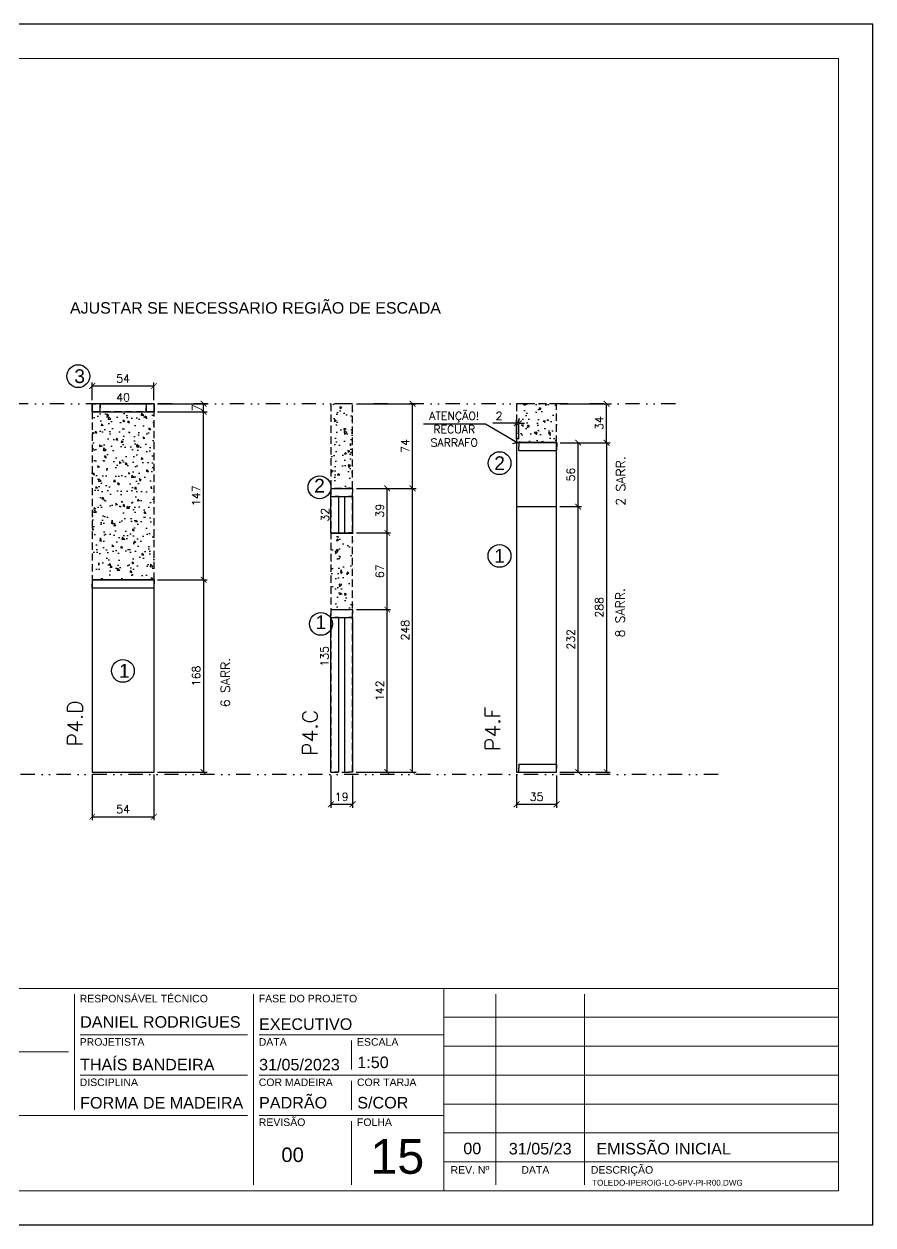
# Model space of a CAD drawing. Extents: x -23436 to 4767, y -4131 to 9755.
# Drawn here: x -15179 to -14436, y 5232 to 6282 of the extents above; entities that cross this region are included whole.
import ezdxf
from ezdxf.enums import TextEntityAlignment as Align

# ---------------------------------------------------------------- set-up
doc = ezdxf.new("R2010")
doc.units = 0
doc.header["$PDMODE"] = 2
doc.header["$PDSIZE"] = 10
doc.linetypes.add('DIVIDE2', pattern=[0.625, 0.25, -0.125, 0, -0.125, 0, -0.125])
doc.linetypes.add('HIDDEN', pattern=[9.525, 6.35, -3.175])
doc.layers.get('0').update_dxf_attribs({"lineweight": 13})
doc.layers.get('Defpoints').update_dxf_attribs({"lineweight": 13})
for name, color, linetype, lineweight in [('A-GENM', 7, 'Continuous', 18), ('FOLHA MB', 7, 'Continuous', 13), ('N° FOLHA', 5, 'Continuous', 13), ('Texto Seção', 7, 'Continuous', 15)]:
    doc.layers.add(name, color=color, linetype=linetype, lineweight=lineweight)
for name, color, linetype in [('Concreto', 250, 'HIDDEN'), ('Cota', 4, 'Continuous'), ('Cota Sarrafo', 180, 'Continuous'), ('MB Logo', 254, 'Continuous'), ('Nível', 160, 'Continuous'), ('Painéis', 30, 'Continuous'), ('Romaneio', 10, 'Continuous'), ('Sarr 7x7', 104, 'Continuous'), ('Texto Nível', 251, 'Continuous')]:
    doc.layers.add(name, color=color, linetype=linetype)
doc.layers.add('Laje_Perimetro', color=7, linetype='Continuous', plot=False)
doc.styles.add('ARIAL', font='arial.ttf', dxfattribs={"oblique": 15, "height": 25})
doc.styles.add('MB_C01', font='arial.ttf', dxfattribs={"height": 1.3})
doc.styles.add('MB_C02', font='arial.ttf', dxfattribs={"height": 2})
doc.styles.add('MB_C03', font='arial.ttf', dxfattribs={"height": 2.5})
doc.styles.add('MB_C04', font='arial.ttf', dxfattribs={"height": 6})
doc.styles.add('REGUA-120', font='ROMANS.shx', dxfattribs={"height": 15})
doc.styles.add('ROMANS', font='romans.shx')
doc.dimstyles.new('Cota Paínel', dxfattribs={"dimtxt": 7, "dimasz": 5, "dimexe": 3, "dimexo": 3, "dimgap": 3, "dimtad": 1, "dimdec": 1, "dimzin": 12, "dimdsep": 46, "dimtxsty": 'ROMANS', "dimblk": 'ARCHTICK', "dimcen": 0, "dimclrd": 4, "dimclre": 4, "dimclrt": 1, "dimadec": 1, "dimazin": 3, "dimtfac": 1, "dimtdec": 1, "dimtmove": 0, "dimatfit": 3, "dimldrblk": 'OBLIQUE', "dimfxl": 0, "dimtolj": 1, "dimtzin": 12, "dimarcsym": 0})
doc.dimstyles.new('PAINEL', dxfattribs={"dimtxt": 7, "dimasz": 5, "dimexe": 3, "dimexo": 3, "dimgap": 3, "dimtad": 1, "dimdec": 1, "dimzin": 12, "dimdsep": 46, "dimtxsty": 'ROMANS', "dimblk": 'ARCHTICK', "dimcen": 0, "dimclrd": 4, "dimclre": 4, "dimclrt": 1, "dimadec": 1, "dimazin": 3, "dimtfac": 1, "dimtdec": 1, "dimtmove": 0, "dimatfit": 3, "dimldrblk": 'OBLIQUE', "dimfxl": 0, "dimtolj": 1, "dimtzin": 12, "dimarcsym": 0})
doc.dimstyles.new('projeto2', dxfattribs={"dimtxt": 7, "dimasz": 5, "dimexe": 1.25, "dimexo": 2.5, "dimgap": 2, "dimtad": 1, "dimdec": 1, "dimdsep": 46, "dimtxsty": 'ROMANS', "dimblk": 'OBLIQUE', "dimcen": 10, "dimdle": 1, "dimse1": 1, "dimse2": 1, "dimsd1": 1, "dimsd2": 1, "dimclrd": 256, "dimclre": 256, "dimclrt": 1, "dimadec": 0, "dimazin": 0, "dimtfac": 1, "dimtdec": 1, "dimtmove": 0, "dimatfit": 3, "dimldrblk": 'OBLIQUE', "dimfxl": 0, "dimlwd": -1, "dimlwe": -1, "dimarcsym": 0})

# ---------------------------------------------------------------- blocks, each defined once
blk = doc.blocks.new('A$C169d8357')
at = {"layer": 'FOLHA MB', "color": 1}
for p, q in [((1109.8, 356.7), (70, 356.7)), ((786.6, 351.7), (786.6, 250.7)), ((943.1, 351.7), (943.1, 185)), ((1109.8, 356.7), (1109.8, 179.9)), ((1455, 356.7), (1109.8, 356.7)), ((1155.3, 185), (1155.3, 351.7)), ((1232.6, 351.7), (1232.6, 185)), ((1455, 331.5), (1109.8, 331.5)), ((938.1, 316.3), (791.6, 316.3)), ((1109.8, 316.3), (948.2, 316.3)), ((1029, 311.3), (1029, 286)), ((1455, 306.2), (1109.8, 306.2)), ((781.5, 301.2), (450.7, 301.2)), ((938.1, 281), (791.6, 281)), ((1109.8, 281), (948.2, 281)), ((1029, 275.9), (1029, 250.7)), ((1455, 281), (1109.8, 281)), ((1455, 255.7), (1109.8, 255.7)), ((938.1, 245.6), (450.7, 245.6)), ((1109.8, 245.6), (948.2, 245.6)), ((1029, 240.6), (1029, 185)), ((1455, 230.4), (1109.8, 230.4)), ((1455, 205.2), (1109.8, 205.2))]:
    blk.add_line(p, q, dxfattribs=at)
for points in [[(0, 1199.9), (0, 149.9), (1485, 149.9), (1485, 1199.9)], [(70, 1169.9), (70, 179.9), (1455, 179.9), (1455, 1169.9)]]:
    blk.add_lwpolyline(points, close=True, dxfattribs=at)
at = {"layer": 'FOLHA MB', "color": 6, "style": 'MB_C01'}
for s, height, p in [('RESPONSÁVEL TÉCNICO', 6.566, (791.2, 344.6)), ('FASE DO PROJETO', 6.566, (947.8, 344.6)), ('PROJETISTA', 6.57, (791.2, 306.7)), ('DATA', 6.57, (947.8, 306.7)), ('ESCALA', 6.57, (1033.7, 306.7)), ('DISCIPLINA', 6.57, (791.2, 271.4)), ('COR MADEIRA', 6.566, (947.8, 271.4)), ('COR TARJA', 6.57, (1033.7, 271.4)), ('REVISÃO', 6.57, (947.8, 236.5)), ('FOLHA', 6.57, (1033.7, 236.5))]:
    blk.add_text(s, height=height, dxfattribs=at).set_placement(p)
at = {"layer": 'FOLHA MB', "color": 5}
for s, height, style, p in [('DANIEL RODRIGUES', 10.102, 'MB_C02', (791.6, 322.4)), ('EXECUTIVO', 10.1, 'MB_C02', (948.1, 320.5)), ('THAÍS BANDEIRA', 10.102, 'MB_C02', (791.5, 285.1)), ('31/05/2023', 10.1, 'MB_C02', (948.1, 285.1)), ('1:50', 10.1, 'MB_C02', (1034, 287.1)), ('PADRÃO', 10.1, 'MB_C02', (948.1, 251.8)), ('FORMA DE MADEIRA', 10.102, 'MB_C02', (791.6, 251.7)), ('S/COR', 10.1, 'MB_C02', (1034, 251.8)), ('00', 10.1, 'MB_C02', (1126.7, 211.8)), ('31/05/23', 10.1, 'MB_C02', (1166.5, 211.6)), ('EMISSÃO INICIAL', 10.102, 'MB_C02', (1243.1, 211.6)), ('00', 12.63, 'MB_C03', (967.6, 205))]:
    blk.add_text(s, height=height, dxfattribs=dict(at, style=style)).set_placement(p)
at = {"layer": 'FOLHA MB', "color": 6, "style": 'MB_C01'}
for s, p in [('REV. Nº', (1132.5, 198.1)), ('DATA', (1189.7, 198.1)), ('DESCRIÇÃO', (1265.5, 198.1))]:
    blk.add_text(s, height=6.57, dxfattribs=at).set_placement(p, align=Align.MIDDLE_CENTER)
at = {"layer": 'FOLHA MB', "insert": (1239.4, 189.4), "char_height": 5.051, "width": 210.818, "attachment_point": 1, "style": 'MB_C04'}
blk.add_mtext('TOLEDO-IPEROIG-LO-6PV-PI-R00.DWG', dxfattribs=at)
blk = doc.blocks.new('_ArchTick')
at = {"color": 0, "linetype": 'ByBlock', "const_width": 0.15}
blk.add_lwpolyline([(-0.5, -0.5), (0.5, 0.5)], dxfattribs=at)
blk = doc.blocks.new('*D1657')
at = {"layer": 'Cota', "color": 4, "lineweight": -2, "transparency": 16777216}
for p, q in [((-14710.1, 5860.3), (-14691.2, 5860.3)), ((-14694.2, 5628.3), (-14694.2, 5860.3)), ((-14710.1, 5628.3), (-14691.2, 5628.3))]:
    blk.add_line(p, q, dxfattribs=at)
at = {"layer": 'Defpoints', "color": 0, "transparency": 16777216}
for p in [(-14713.1, 5860.3), (-14694.2, 5860.3), (-14713.1, 5628.3)]:
    blk.add_point(p, dxfattribs=at)
at = {"layer": 'Cota', "color": 4, "lineweight": -2, "transparency": 16777216, "xscale": 5, "yscale": 5, "zscale": 5}
for p, rotation in [((-14694.2, 5860.3), 90), ((-14694.2, 5628.3), 270)]:
    blk.add_blockref('_ArchTick', p, dxfattribs=dict(at, rotation=rotation))
at = {"layer": 'Cota', "color": 1, "transparency": 16777216, "insert": (-14700.7, 5744.3), "char_height": 7, "attachment_point": 5, "rotation": 90, "style": 'ROMANS'}
blk.add_mtext('\\A1;232', dxfattribs=at)
blk = doc.blocks.new('_OBLIQUE')
at = {"color": 0, "linetype": 'ByBlock', "lineweight": -2}
for p, q in [((0, 0), (-1, 0)), ((-0.5, -0.5), (0.5, 0.5))]:
    blk.add_line(p, q, dxfattribs=at)
blk = doc.blocks.new('*D1658')
at = {"layer": 'Cota', "color": 4, "lineweight": -2, "transparency": 16777216}
for p, q in [((-14709.9, 5916.2), (-14666.3, 5916.2)), ((-14669.3, 5916.2), (-14669.3, 5628.3)), ((-14710.1, 5628.3), (-14666.3, 5628.3))]:
    blk.add_line(p, q, dxfattribs=at)
at = {"layer": 'Defpoints', "color": 0, "transparency": 16777216}
for p in [(-14712.9, 5916.2), (-14713.1, 5628.3), (-14669.3, 5628.3)]:
    blk.add_point(p, dxfattribs=at)
at = {"layer": 'Cota', "color": 4, "lineweight": -2, "transparency": 16777216, "xscale": 5, "yscale": 5, "zscale": 5}
for p, rotation in [((-14669.3, 5916.2), 90), ((-14669.3, 5628.3), 270)]:
    blk.add_blockref('_ArchTick', p, dxfattribs=dict(at, rotation=rotation))
at = {"layer": 'Cota', "color": 1, "transparency": 16777216, "insert": (-14675.8, 5772.3), "char_height": 7, "attachment_point": 5, "rotation": 90, "style": 'ROMANS'}
blk.add_mtext('\\A1;288', dxfattribs=at)
blk = doc.blocks.new('*D1659')
at = {"layer": 'Cota', "color": 4, "lineweight": -2, "transparency": 16777216}
for p, q in [((-14710, 5950.3), (-14666.3, 5950.3)), ((-14669.3, 5916.2), (-14669.3, 5950.3)), ((-14710, 5916.2), (-14666.3, 5916.2))]:
    blk.add_line(p, q, dxfattribs=at)
at = {"layer": 'Defpoints', "color": 0, "transparency": 16777216}
for p in [(-14713, 5950.3), (-14669.3, 5950.3), (-14713, 5916.2)]:
    blk.add_point(p, dxfattribs=at)
at = {"layer": 'Cota', "color": 4, "lineweight": -2, "transparency": 16777216, "xscale": 5, "yscale": 5, "zscale": 5}
for p, rotation in [((-14669.3, 5950.3), 90), ((-14669.3, 5916.2), 270)]:
    blk.add_blockref('_ArchTick', p, dxfattribs=dict(at, rotation=rotation))
at = {"layer": 'Cota', "color": 1, "transparency": 16777216, "insert": (-14675.8, 5933.3), "char_height": 7, "attachment_point": 5, "rotation": 90, "style": 'ROMANS'}
blk.add_mtext('\\A1;34', dxfattribs=at)
blk = doc.blocks.new('*D1660')
at = {"layer": 'Cota', "color": 4, "lineweight": -2, "transparency": 16777216}
for p, q in [((-14748.1, 5625.3), (-14748.1, 5597.1)), ((-14713.1, 5625.3), (-14713.1, 5597.1)), ((-14748.1, 5600.1), (-14713.1, 5600.1))]:
    blk.add_line(p, q, dxfattribs=at)
at = {"layer": 'Defpoints', "color": 0, "transparency": 16777216}
for p in [(-14748.1, 5628.3), (-14713.1, 5628.3), (-14713.1, 5600.1)]:
    blk.add_point(p, dxfattribs=at)
at = {"layer": 'Cota', "color": 4, "lineweight": -2, "transparency": 16777216, "xscale": 5, "yscale": 5, "zscale": 5, "rotation": 180}
blk.add_blockref('_ArchTick', (-14748.1, 5600.1), dxfattribs=at)
at = {"layer": 'Cota', "color": 4, "lineweight": -2, "transparency": 16777216, "xscale": 5, "yscale": 5, "zscale": 5}
blk.add_blockref('_ArchTick', (-14713.1, 5600.1), dxfattribs=at)
at = {"layer": 'Cota', "color": 1, "transparency": 16777216, "insert": (-14730.6, 5606.6), "char_height": 7, "attachment_point": 5, "style": 'ROMANS'}
blk.add_mtext('\\A1;35', dxfattribs=at)
blk = doc.blocks.new('*D1661')
at = {"layer": 'Cota', "color": 4, "lineweight": -2, "transparency": 16777216}
for p, q in [((-14748, 5933.2), (-14768.7, 5933.2)), ((-14748, 5919.3), (-14748, 5936.2)), ((-14746, 5933.2), (-14748, 5933.2)), ((-14746, 5919.3), (-14746, 5936.2)), ((-14746, 5933.2), (-14741, 5933.2))]:
    blk.add_line(p, q, dxfattribs=at)
at = {"layer": 'Defpoints', "color": 0, "transparency": 16777216}
for p in [(-14748, 5933.2), (-14748, 5916.3), (-14746, 5916.3)]:
    blk.add_point(p, dxfattribs=at)
at = {"layer": 'Cota', "color": 4, "lineweight": -2, "transparency": 16777216, "xscale": 5, "yscale": 5, "zscale": 5}
blk.add_blockref('_ArchTick', (-14748, 5933.2), dxfattribs=at)
at = {"layer": 'Cota', "color": 4, "lineweight": -2, "transparency": 16777216, "xscale": 5, "yscale": 5, "zscale": 5, "rotation": 180}
blk.add_blockref('_ArchTick', (-14746, 5933.2), dxfattribs=at)
at = {"layer": 'Cota', "color": 1, "transparency": 16777216, "insert": (-14763.4, 5939.7), "char_height": 7, "attachment_point": 5, "style": 'ROMANS'}
blk.add_mtext('\\A1;2', dxfattribs=at)
blk = doc.blocks.new('*D1565')
at = {"layer": 'Cota', "color": 4, "lineweight": -2, "transparency": 16777216}
for p, q in [((-14709.9, 5916.2), (-14691.2, 5916.2)), ((-14694.2, 5860.3), (-14694.2, 5916.2)), ((-14710.1, 5860.3), (-14691.2, 5860.3))]:
    blk.add_line(p, q, dxfattribs=at)
at = {"layer": 'Defpoints', "color": 0, "transparency": 16777216}
for p in [(-14712.9, 5916.2), (-14694.2, 5916.2), (-14713.1, 5860.3)]:
    blk.add_point(p, dxfattribs=at)
at = {"layer": 'Cota', "color": 4, "lineweight": -2, "transparency": 16777216, "xscale": 5, "yscale": 5, "zscale": 5}
for p, rotation in [((-14694.2, 5916.2), 90), ((-14694.2, 5860.3), 270)]:
    blk.add_blockref('_ArchTick', p, dxfattribs=dict(at, rotation=rotation))
at = {"layer": 'Cota', "color": 1, "transparency": 16777216, "insert": (-14700.7, 5888.3), "char_height": 7, "attachment_point": 5, "rotation": 90, "style": 'ROMANS'}
blk.add_mtext('\\A1;56', dxfattribs=at)
blk = doc.blocks.new('*D1570')
at = {"layer": 'Cota', "color": 4, "lineweight": -2, "transparency": 16777216}
for p, q in [((-15119.2, 5626.2), (-15119.2, 5586.2)), ((-15065.2, 5626.2), (-15065.2, 5586.2)), ((-15119.2, 5589.2), (-15065.2, 5589.2))]:
    blk.add_line(p, q, dxfattribs=at)
at = {"layer": 'Defpoints', "color": 0, "transparency": 16777216}
for p in [(-15119.2, 5629.2), (-15065.2, 5629.2), (-15065.2, 5589.2)]:
    blk.add_point(p, dxfattribs=at)
at = {"layer": 'Cota', "color": 4, "lineweight": -2, "transparency": 16777216, "xscale": 5, "yscale": 5, "zscale": 5, "rotation": 180}
blk.add_blockref('_ArchTick', (-15119.2, 5589.2), dxfattribs=at)
at = {"layer": 'Cota', "color": 4, "lineweight": -2, "transparency": 16777216, "xscale": 5, "yscale": 5, "zscale": 5}
blk.add_blockref('_ArchTick', (-15065.2, 5589.2), dxfattribs=at)
at = {"layer": 'Cota', "color": 1, "transparency": 16777216, "insert": (-15092.2, 5595.7), "char_height": 7, "attachment_point": 5, "style": 'ROMANS'}
blk.add_mtext('\\A1;54', dxfattribs=at)
blk = doc.blocks.new('*D1571')
at = {"layer": 'Cota', "color": 4, "lineweight": -2, "transparency": 16777216}
for p, q in [((-15062.2, 5796.3), (-15018.8, 5796.3)), ((-15021.8, 5796.3), (-15021.8, 5628.3)), ((-15062.2, 5628.3), (-15018.8, 5628.3))]:
    blk.add_line(p, q, dxfattribs=at)
at = {"layer": 'Defpoints', "color": 0, "transparency": 16777216}
for p in [(-15065.2, 5796.3), (-15065.2, 5628.3), (-15021.8, 5628.3)]:
    blk.add_point(p, dxfattribs=at)
at = {"layer": 'Cota', "color": 4, "lineweight": -2, "transparency": 16777216, "xscale": 5, "yscale": 5, "zscale": 5}
for p, rotation in [((-15021.8, 5796.3), 90), ((-15021.8, 5628.3), 270)]:
    blk.add_blockref('_ArchTick', p, dxfattribs=dict(at, rotation=rotation))
at = {"layer": 'Cota', "color": 1, "transparency": 16777216, "insert": (-15028.3, 5712.3), "char_height": 7, "attachment_point": 5, "rotation": 90, "style": 'ROMANS'}
blk.add_mtext('\\A1;168', dxfattribs=at)
blk = doc.blocks.new('*D1572')
at = {"layer": 'Cota', "color": 4, "lineweight": -2, "transparency": 16777216}
for p, q in [((-14910.5, 5625.3), (-14910.5, 5597.1)), ((-14891.5, 5625.3), (-14891.5, 5597.1)), ((-14910.5, 5600.1), (-14891.5, 5600.1))]:
    blk.add_line(p, q, dxfattribs=at)
at = {"layer": 'Defpoints', "color": 0, "transparency": 16777216}
for p in [(-14910.5, 5628.3), (-14891.5, 5628.3), (-14891.5, 5600.1)]:
    blk.add_point(p, dxfattribs=at)
at = {"layer": 'Cota', "color": 4, "lineweight": -2, "transparency": 16777216, "xscale": 5, "yscale": 5, "zscale": 5, "rotation": 180}
blk.add_blockref('_ArchTick', (-14910.5, 5600.1), dxfattribs=at)
at = {"layer": 'Cota', "color": 4, "lineweight": -2, "transparency": 16777216, "xscale": 5, "yscale": 5, "zscale": 5}
blk.add_blockref('_ArchTick', (-14891.5, 5600.1), dxfattribs=at)
at = {"layer": 'Cota', "color": 1, "transparency": 16777216, "insert": (-14901, 5606.6), "char_height": 7, "attachment_point": 5, "style": 'ROMANS'}
blk.add_mtext('\\A1;19', dxfattribs=at)
blk = doc.blocks.new('*D1573')
at = {"layer": 'Defpoints', "color": 0, "transparency": 16777216}
for p in [(-14910, 5763.3), (-14910.5, 5628.3), (-14910.5, 5628.3)]:
    blk.add_point(p, dxfattribs=at)
at = {"layer": 'Cota Sarrafo', "color": 1, "transparency": 16777216, "insert": (-14916, 5729.4), "char_height": 7, "attachment_point": 5, "rotation": 90, "style": 'ROMANS'}
blk.add_mtext('135', dxfattribs=at)
blk = doc.blocks.new('*D1574')
at = {"layer": 'Cota', "color": 4, "lineweight": -2, "transparency": 16777216}
for p, q in [((-14888, 5950.3), (-14836, 5950.3)), ((-14839, 5876.3), (-14839, 5950.3)), ((-14888, 5876.3), (-14836, 5876.3))]:
    blk.add_line(p, q, dxfattribs=at)
at = {"layer": 'Defpoints', "color": 0, "transparency": 16777216}
for p in [(-14891, 5950.3), (-14839, 5950.3), (-14891, 5876.3)]:
    blk.add_point(p, dxfattribs=at)
at = {"layer": 'Cota', "color": 4, "lineweight": -2, "transparency": 16777216, "xscale": 5, "yscale": 5, "zscale": 5}
for p, rotation in [((-14839, 5950.3), 90), ((-14839, 5876.3), 270)]:
    blk.add_blockref('_ArchTick', p, dxfattribs=dict(at, rotation=rotation))
at = {"layer": 'Cota', "color": 1, "transparency": 16777216, "insert": (-14845.5, 5913.3), "char_height": 7, "attachment_point": 5, "rotation": 90, "style": 'ROMANS'}
blk.add_mtext('\\A1;74', dxfattribs=at)
blk = doc.blocks.new('*D1579')
at = {"layer": 'Cota', "color": 4, "lineweight": -2, "transparency": 16777216}
for p, q in [((-15062.2, 5950.3), (-15018.8, 5950.3)), ((-15062.2, 5943.3), (-15018.8, 5943.3)), ((-15021.8, 5943.3), (-15021.8, 5950.3))]:
    blk.add_line(p, q, dxfattribs=at)
at = {"layer": 'Defpoints', "color": 0, "transparency": 16777216}
for p in [(-15065.2, 5950.3), (-15065.2, 5943.3), (-15021.8, 5950.3)]:
    blk.add_point(p, dxfattribs=at)
at = {"layer": 'Cota', "color": 4, "lineweight": -2, "transparency": 16777216, "xscale": 5, "yscale": 5, "zscale": 5}
for p, rotation in [((-15021.8, 5950.3), 90), ((-15021.8, 5943.3), 270)]:
    blk.add_blockref('_ArchTick', p, dxfattribs=dict(at, rotation=rotation))
at = {"layer": 'Cota', "color": 1, "transparency": 16777216, "insert": (-15028.3, 5946.8), "char_height": 7, "attachment_point": 5, "rotation": 90, "style": 'ROMANS'}
blk.add_mtext('\\A1;7', dxfattribs=at)
blk = doc.blocks.new('*D1580')
at = {"layer": 'Defpoints', "color": 0, "transparency": 16777216}
for p in [(-15112.2, 5950.3), (-15072.2, 5950.3), (-15072.2, 5950.3)]:
    blk.add_point(p, dxfattribs=at)
at = {"layer": 'Cota Sarrafo', "color": 1, "transparency": 16777216, "insert": (-15092.2, 5955.8), "char_height": 7, "attachment_point": 5, "style": 'ROMANS'}
blk.add_mtext('40', dxfattribs=at)
blk = doc.blocks.new('*D1581')
at = {"layer": 'Cota', "color": 4, "lineweight": -2, "transparency": 16777216}
for p, q in [((-15119.2, 5953.3), (-15119.2, 5968.8)), ((-15119.2, 5965.8), (-15065.2, 5965.8)), ((-15065.2, 5953.3), (-15065.2, 5968.8))]:
    blk.add_line(p, q, dxfattribs=at)
at = {"layer": 'Defpoints', "color": 0, "transparency": 16777216}
for p in [(-15065.2, 5965.8), (-15119.2, 5950.3), (-15065.2, 5950.3)]:
    blk.add_point(p, dxfattribs=at)
at = {"layer": 'Cota', "color": 4, "lineweight": -2, "transparency": 16777216, "xscale": 5, "yscale": 5, "zscale": 5, "rotation": 180}
blk.add_blockref('_ArchTick', (-15119.2, 5965.8), dxfattribs=at)
at = {"layer": 'Cota', "color": 4, "lineweight": -2, "transparency": 16777216, "xscale": 5, "yscale": 5, "zscale": 5}
blk.add_blockref('_ArchTick', (-15065.2, 5965.8), dxfattribs=at)
at = {"layer": 'Cota', "color": 1, "transparency": 16777216, "insert": (-15092.2, 5972.3), "char_height": 7, "attachment_point": 5, "style": 'ROMANS'}
blk.add_mtext('\\A1;54', dxfattribs=at)
blk = doc.blocks.new('*D1582')
at = {"layer": 'Cota', "color": 4, "lineweight": -2, "transparency": 16777216}
for p, q in [((-15062.2, 5943.3), (-15018.8, 5943.3)), ((-15021.8, 5796.3), (-15021.8, 5943.3)), ((-15062.2, 5796.3), (-15018.8, 5796.3))]:
    blk.add_line(p, q, dxfattribs=at)
at = {"layer": 'Defpoints', "color": 0, "transparency": 16777216}
for p in [(-15065.2, 5943.3), (-15021.8, 5943.3), (-15065.2, 5796.3)]:
    blk.add_point(p, dxfattribs=at)
at = {"layer": 'Cota', "color": 4, "lineweight": -2, "transparency": 16777216, "xscale": 5, "yscale": 5, "zscale": 5}
for p, rotation in [((-15021.8, 5943.3), 90), ((-15021.8, 5796.3), 270)]:
    blk.add_blockref('_ArchTick', p, dxfattribs=dict(at, rotation=rotation))
at = {"layer": 'Cota', "color": 1, "transparency": 16777216, "insert": (-15028.3, 5869.8), "char_height": 7, "attachment_point": 5, "rotation": 90, "style": 'ROMANS'}
blk.add_mtext('\\A1;147', dxfattribs=at)
blk = doc.blocks.new('*D1583')
at = {"layer": 'Cota', "color": 4, "lineweight": -2, "transparency": 16777216}
for p, q in [((-14888.1, 5770.3), (-14858.2, 5770.3)), ((-14861.2, 5628.3), (-14861.2, 5770.3)), ((-14888.5, 5628.3), (-14858.2, 5628.3))]:
    blk.add_line(p, q, dxfattribs=at)
at = {"layer": 'Defpoints', "color": 0, "transparency": 16777216}
for p in [(-14891.1, 5770.3), (-14861.2, 5770.3), (-14891.5, 5628.3)]:
    blk.add_point(p, dxfattribs=at)
at = {"layer": 'Cota', "color": 4, "lineweight": -2, "transparency": 16777216, "xscale": 5, "yscale": 5, "zscale": 5}
for p, rotation in [((-14861.2, 5770.3), 90), ((-14861.2, 5628.3), 270)]:
    blk.add_blockref('_ArchTick', p, dxfattribs=dict(at, rotation=rotation))
at = {"layer": 'Cota', "color": 1, "transparency": 16777216, "insert": (-14867.7, 5699.3), "char_height": 7, "attachment_point": 5, "rotation": 90, "style": 'ROMANS'}
blk.add_mtext('\\A1;142', dxfattribs=at)
blk = doc.blocks.new('*D1584')
at = {"layer": 'A-GENM', "color": 4, "lineweight": -2, "transparency": 16777216}
for p, q in [((-14888, 5876.3), (-14858.2, 5876.3)), ((-14861.2, 5837.3), (-14861.2, 5876.3)), ((-14888.1, 5837.3), (-14858.2, 5837.3))]:
    blk.add_line(p, q, dxfattribs=at)
at = {"layer": 'Defpoints', "color": 0, "transparency": 16777216}
for p in [(-14891, 5876.3), (-14861.2, 5876.3), (-14891.1, 5837.3)]:
    blk.add_point(p, dxfattribs=at)
at = {"layer": 'A-GENM', "color": 4, "lineweight": -2, "transparency": 16777216, "xscale": 5, "yscale": 5, "zscale": 5}
for p, rotation in [((-14861.2, 5876.3), 90), ((-14861.2, 5837.3), 270)]:
    blk.add_blockref('_ArchTick', p, dxfattribs=dict(at, rotation=rotation))
at = {"layer": 'A-GENM', "color": 1, "transparency": 16777216, "insert": (-14867.7, 5856.8), "char_height": 7, "attachment_point": 5, "rotation": 90, "style": 'ROMANS'}
blk.add_mtext('\\A1;39', dxfattribs=at)
blk = doc.blocks.new('*D1585')
at = {"layer": 'A-GENM', "color": 4, "lineweight": -2, "transparency": 16777216}
for p, q in [((-14888, 5876.3), (-14836, 5876.3)), ((-14839, 5628.3), (-14839, 5876.3)), ((-14888.5, 5628.3), (-14836, 5628.3))]:
    blk.add_line(p, q, dxfattribs=at)
at = {"layer": 'Defpoints', "color": 0, "transparency": 16777216}
for p in [(-14891, 5876.3), (-14839, 5876.3), (-14891.5, 5628.3)]:
    blk.add_point(p, dxfattribs=at)
at = {"layer": 'A-GENM', "color": 4, "lineweight": -2, "transparency": 16777216, "xscale": 5, "yscale": 5, "zscale": 5}
for p, rotation in [((-14839, 5876.3), 90), ((-14839, 5628.3), 270)]:
    blk.add_blockref('_ArchTick', p, dxfattribs=dict(at, rotation=rotation))
at = {"layer": 'A-GENM', "color": 1, "transparency": 16777216, "insert": (-14845.5, 5752.3), "char_height": 7, "attachment_point": 5, "rotation": 90, "style": 'ROMANS'}
blk.add_mtext('\\A1;248', dxfattribs=at)
blk = doc.blocks.new('*D1586')
at = {"layer": 'Defpoints', "color": 0, "transparency": 16777216}
for p in [(-14904.4, 5869.2), (-14910.1, 5837.2), (-14906, 5837.2)]:
    blk.add_point(p, dxfattribs=at)
at = {"layer": 'Cota Sarrafo', "color": 1, "transparency": 16777216, "insert": (-14915.6, 5853.2), "char_height": 7, "attachment_point": 5, "rotation": 90, "style": 'ROMANS'}
blk.add_mtext('32', dxfattribs=at)
blk = doc.blocks.new('*D1751')
at = {"layer": 'Cota', "color": 4, "lineweight": -2, "transparency": 16777216}
for p, q in [((-14888.1, 5837.3), (-14858.2, 5837.3)), ((-14861.2, 5770.3), (-14861.2, 5837.3)), ((-14888.1, 5770.3), (-14858.2, 5770.3))]:
    blk.add_line(p, q, dxfattribs=at)
at = {"layer": 'Defpoints', "color": 0, "transparency": 16777216}
for p in [(-14891.1, 5837.3), (-14861.2, 5837.3), (-14891.1, 5770.3)]:
    blk.add_point(p, dxfattribs=at)
at = {"layer": 'Cota', "color": 4, "lineweight": -2, "transparency": 16777216, "xscale": 5, "yscale": 5, "zscale": 5}
for p, rotation in [((-14861.2, 5837.3), 90), ((-14861.2, 5770.3), 270)]:
    blk.add_blockref('_ArchTick', p, dxfattribs=dict(at, rotation=rotation))
at = {"layer": 'Cota', "color": 1, "transparency": 16777216, "insert": (-14867.7, 5803.8), "char_height": 7, "attachment_point": 5, "rotation": 90, "style": 'ROMANS'}
blk.add_mtext('\\A1;67', dxfattribs=at)

msp = doc.modelspace()

# ---------------------------------------------------------------- hatches: boundary and pattern name
at = {"layer": 'Concreto'}
h = msp.add_hatch(dxfattribs=at)
h.set_pattern_fill('AR-CONC', color=256, scale=0.1, angle=-90)
h.set_pattern_definition([(320, (4867.929, 19655.71), (-1.593909, -18.218467), [1.905, -20.955]), (265, (4867.929, 19655.71), (19.105685, 3.524342), [1.524, -16.764058]), (10.451445, (4867.796, 19654.192), (17.511775, -14.694125), [1.619001, -17.809024]), (316.1842, (4873.009, 19655.71), (-4.204233, -27.107904), [2.8575, -31.4325]), (6.63556, (4872.658, 19653.45), (24.742612, -23.740413), [2.428502, -26.71356]), (261.18415, (4873.01, 19655.71), (24.742612, -23.740413), [2.285997, -25.145973]), (291, (4871.739, 19653.17), (-10.22652, -15.161439), [1.905, -20.955]), (236, (4871.739, 19653.17), (18.418797, -6.180203), [1.524, -16.764]), (341.451445, (4870.887, 19651.907), (8.192277, -21.341642), [1.619001, -17.808994]), (307.5, (4867.929, 19655.71), (8.4555039, -0.3088603), [0, -16.5608, 0, -17.018, 0, -16.8275]), (277.5, (4867.929, 19655.71), (10.0180575, -6.6819663), [0, -9.7028, 0, -16.1798, 0, -6.4135]), (237.5, (4867.929, 19661.3744), (-0.5728744, -13.5590595), [0, -6.35, 0, -19.812, 0, -26.289]), (227.5, (4867.929, 19663.914), (2.542649, -14.812918), [0, -8.255, 0, -13.1572, 0, -18.669])])
h.paths.add_polyline_path([(-15119.164, 5796.259), (-15065.164, 5796.259), (-15065.164, 5943.259), (-15119.164, 5943.259)])
h = msp.add_hatch(dxfattribs=at)
h.set_pattern_fill('AR-CONC', color=256, scale=0.1, angle=-180)
h.set_pattern_definition([(230, (3235.563, 17330.71), (-18.218467, 1.593909), [1.905, -20.955]), (175, (3235.563, 17330.71), (3.524342, -19.105685), [1.524, -16.764058]), (280.45144, (3234.045, 17330.843), (-14.694125, -17.511775), [1.619001, -17.809024]), (226.1842, (3235.563, 17325.63), (-27.107904, 4.204233), [2.8575, -31.4325]), (276.63556, (3233.304, 17325.98), (-23.740413, -24.742612), [2.428502, -26.71356]), (171.18415, (3235.563, 17325.63), (-23.740413, -24.742612), [2.285997, -25.145973]), (201, (3233.023, 17326.9), (-15.161439, 10.22652), [1.905, -20.955]), (146, (3233.023, 17326.9), (-6.180203, -18.418797), [1.524, -16.764]), (251.451445, (3231.76, 17327.752), (-21.341642, -8.192277), [1.619001, -17.808994]), (217.5, (3235.563, 17330.71), (-0.3088603, -8.4555039), [0, -16.5608, 0, -17.018, 0, -16.8275]), (187.5, (3235.563, 17330.71), (-6.6819663, -10.0180575), [0, -9.7028, 0, -16.1798, 0, -6.4135]), (147.5, (3241.2275, 17330.71), (-13.5590595, 0.5728744), [0, -6.35, 0, -19.812, 0, -26.289]), (137.5, (3243.767, 17330.71), (-14.812918, -2.542649), [0, -8.255, 0, -13.1572, 0, -18.669])])
h.paths.add_polyline_path([(-14910.431, 5876.249), (-14891.431, 5876.249), (-14891.446, 5950.259), (-14910.446, 5950.259)])
h = msp.add_hatch(dxfattribs=at)
h.set_pattern_fill('AR-CONC', color=256, scale=0.1, angle=-270)
h.set_pattern_definition([(140, (4742.892, 42.71), (1.593909, 18.218467), [1.905, -20.955]), (85, (4742.892, 42.71), (-19.105685, -3.524342), [1.524, -16.764058]), (190.45144, (4743.025, 44.228), (-17.511775, 14.694125), [1.619001, -17.809024]), (136.1842, (4737.812, 42.71), (4.204233, 27.107904), [2.8575, -31.4325]), (186.63556, (4738.163, 44.97), (-24.742612, 23.740413), [2.428502, -26.71356]), (81.18415, (4737.812, 42.71), (-24.742612, 23.740413), [2.285997, -25.145973]), (111, (4739.082, 45.25), (10.22652, 15.161439), [1.905, -20.955]), (56, (4739.082, 45.25), (-18.418797, 6.180203), [1.524, -16.764]), (161.451445, (4739.934, 46.514), (-8.192277, 21.341642), [1.619001, -17.808994]), (127.5, (4742.892, 42.71), (-8.4555039, 0.3088603), [0, -16.5608, 0, -17.018, 0, -16.8275]), (97.5, (4742.892, 42.71), (-10.0180575, 6.6819663), [0, -9.7028, 0, -16.1798, 0, -6.4135]), (57.5, (4742.892, 37.046), (0.5728744, 13.5590595), [0, -6.35, 0, -19.812, 0, -26.289]), (47.5, (4742.892, 34.506), (-2.542649, 14.812918), [0, -8.255, 0, -13.1572, 0, -18.669])])
h.paths.add_polyline_path([(-14713.031, 5916.243), (-14713.031, 5950.259), (-14748.031, 5950.259), (-14748.031, 5916.272)])
h = msp.add_hatch(dxfattribs=at)
h.set_pattern_fill('AR-CONC', color=256, scale=0.1, angle=-180)
h.set_pattern_definition([(230, (1585, -5e-13), (-18.218467, 1.593909), [1.905, -20.955]), (175, (1585, -5e-13), (3.524342, -19.105685), [1.524, -16.764058]), (280.45144, (1583.482, 0.133), (-14.694125, -17.511775), [1.619, -17.809024]), (226.1842, (1585, -5.08), (-27.107904, 4.204233), [2.8575, -31.4325]), (276.63556, (1582.74, -4.73), (-23.740413, -24.742612), [2.428502, -26.71356]), (171.18415, (1585, -5.08), (-23.740413, -24.742612), [2.285997, -25.145973]), (201, (1582.46, -3.81), (-15.161439, 10.22652), [1.905, -20.955]), (146, (1582.46, -3.81), (-6.180203, -18.418797), [1.524, -16.764]), (251.45145, (1581.197, -2.958), (-21.341642, -8.192277), [1.619, -17.808994]), (217.5, (1585, -5e-13), (-0.3088603, -8.455504), [0, -16.5608, 0, -17.018, 0, -16.8275]), (187.5, (1585, -5e-13), (-6.6819663, -10.0180575), [0, -9.7028, 0, -16.1798, 0, -6.4135]), (147.5, (1590.664, -5e-13), (-13.5590595, 0.5728744), [0, -6.35, 0, -19.812, 0, -26.289]), (137.5, (1593.204, -5e-13), (-14.812918, -2.542649), [0, -8.255, 0, -13.1572, 0, -18.669])])
h.paths.add_polyline_path([(-14910.467, 5770.259), (-14891.467, 5770.259), (-14891.472, 5837.243), (-14910.472, 5837.243)])

# ---------------------------------------------------------------- linework, layer by layer
for points in [[(-15119.164, 5796.259), (-15065.164, 5796.259), (-15065.164, 5943.259), (-15119.164, 5943.259)], [(-14910.472, 5876.259), (-14891.472, 5876.259), (-14891.446, 5950.259), (-14910.446, 5950.259)], [(-14748.031, 5916.272), (-14713.031, 5916.243), (-14713.031, 5950.259), (-14748.031, 5950.259)], [(-14910.472, 5628.259), (-14891.472, 5628.259), (-14891.472, 5876.259), (-14910.472, 5876.259)]]:
    msp.add_lwpolyline(points, close=True, dxfattribs=at)
at = {"layer": 'Laje_Perimetro'}
msp.add_lwpolyline([(-14436.356, 6282.259), (-15921.377, 6282.259), (-15921.377, 5232.259), (-14436.356, 5232.259)], close=True, dxfattribs=at)
at = {"layer": 'Nível', "linetype": 'DIVIDE2', "ltscale": 50}
for p, q in [((-14608.999, 5950.259), (-15611.008, 5950.259)), ((-14571.869, 5626.259), (-15573.879, 5626.259))]:
    msp.add_line(p, q, dxfattribs=at)
at = {"layer": 'Painéis', "color": 32, "true_color": 0xcd6928}
for points in [[(-15119.164, 5943.259), (-15065.164, 5943.259), (-15065.164, 5950.259), (-15119.164, 5950.259)], [(-14748.09, 5628.259), (-14713.09, 5628.259), (-14713.09, 5916.259), (-14748.09, 5916.259)], [(-14748.09, 5628.259), (-14713.09, 5628.259), (-14713.09, 5860.259), (-14748.09, 5860.259)], [(-14910.095, 5837.243), (-14891.095, 5837.243), (-14891.095, 5837.243), (-14910.095, 5837.243)], [(-15119.164, 5628.259), (-15065.164, 5628.259), (-15065.164, 5796.259), (-15119.164, 5796.259)]]:
    msp.add_lwpolyline(points, close=True, dxfattribs=at)
at = {"layer": 'Romaneio'}
for centre in [(-15131.437, 5974.368), (-14762.95, 5898.281), (-14920.418, 5877.201), (-14763.009, 5817.253), (-14919.181, 5757.792), (-15092.388, 5716.71)]:
    msp.add_circle(centre, 10, dxfattribs=at)
at = {"layer": 'Sarr 7x7', "color": 50}
for p, q in [((-15119.164, 5943.259), (-15119.164, 5950.259)), ((-15119.164, 5950.259), (-15115.664, 5950.259)), ((-15119.164, 5943.259), (-15115.664, 5943.259)), ((-15112.164, 5950.259), (-15115.664, 5950.259)), ((-15112.164, 5943.259), (-15115.664, 5943.259)), ((-15112.164, 5943.259), (-15112.164, 5950.259)), ((-15112.164, 5950.259), (-15112.164, 5946.759)), ((-15112.164, 5950.259), (-15072.164, 5950.259)), ((-15112.164, 5943.259), (-15112.164, 5946.759)), ((-15112.164, 5943.259), (-15072.164, 5943.259)), ((-15072.164, 5950.259), (-15068.664, 5950.259)), ((-15072.164, 5950.259), (-15072.164, 5943.259)), ((-15072.164, 5950.259), (-15072.164, 5946.759)), ((-15072.164, 5943.259), (-15072.164, 5946.759)), ((-15072.164, 5943.259), (-15068.664, 5943.259)), ((-15065.164, 5950.259), (-15068.664, 5950.259)), ((-15065.164, 5943.259), (-15068.664, 5943.259)), ((-15065.164, 5950.259), (-15065.164, 5943.259)), ((-14745.973, 5916.254), (-14745.973, 5912.754)), ((-14745.973, 5916.254), (-14712.973, 5916.254)), ((-14745.973, 5909.254), (-14745.973, 5912.754)), ((-14712.973, 5916.254), (-14712.973, 5912.754)), ((-14712.973, 5909.254), (-14712.973, 5912.754)), ((-14745.973, 5909.254), (-14712.973, 5909.254)), ((-14910.462, 5876.259), (-14910.462, 5872.759)), ((-14910.462, 5876.259), (-14891.472, 5876.259)), ((-14910.462, 5869.259), (-14910.462, 5872.759)), ((-14891.472, 5876.259), (-14891.472, 5872.759)), ((-14891.472, 5869.259), (-14891.472, 5872.759)), ((-14910.472, 5837.259), (-14910.462, 5869.259)), ((-14910.462, 5869.259), (-14891.472, 5869.259)), ((-14910.462, 5869.259), (-14906.962, 5869.258)), ((-14903.462, 5869.257), (-14906.962, 5869.258)), ((-14903.472, 5837.257), (-14903.462, 5869.257)), ((-14898.472, 5869.274), (-14898.54, 5837.274)), ((-14898.472, 5869.274), (-14894.972, 5869.267)), ((-14891.472, 5869.259), (-14894.972, 5869.267)), ((-14891.472, 5869.259), (-14891.54, 5837.259)), ((-14910.472, 5837.259), (-14906.972, 5837.258)), ((-14903.472, 5837.257), (-14906.972, 5837.258)), ((-14898.54, 5837.274), (-14895.04, 5837.267)), ((-14891.54, 5837.259), (-14895.04, 5837.267)), ((-15119.164, 5796.259), (-15119.164, 5792.759)), ((-15119.164, 5796.259), (-15065.164, 5796.259)), ((-15065.164, 5796.259), (-15065.164, 5792.759)), ((-15119.164, 5789.259), (-15119.164, 5792.759)), ((-15119.164, 5789.259), (-15065.164, 5789.259)), ((-15065.164, 5789.259), (-15065.164, 5792.759)), ((-14910.462, 5770.259), (-14910.462, 5766.759)), ((-14910.462, 5770.259), (-14891.472, 5770.259)), ((-14910.462, 5763.259), (-14910.462, 5766.759)), ((-14891.472, 5770.259), (-14891.472, 5766.759)), ((-14891.472, 5763.259), (-14891.472, 5766.759)), ((-14910.472, 5628.274), (-14910.462, 5763.259)), ((-14910.462, 5763.259), (-14891.472, 5763.259)), ((-14910.462, 5763.259), (-14906.962, 5763.259)), ((-14903.462, 5763.259), (-14906.962, 5763.259)), ((-14903.472, 5628.273), (-14903.462, 5763.259)), ((-14898.472, 5763.259), (-14894.972, 5763.259)), ((-14898.472, 5763.259), (-14898.472, 5628.259)), ((-14891.472, 5763.259), (-14894.972, 5763.259)), ((-14891.472, 5763.259), (-14891.472, 5628.259)), ((-14910.472, 5628.274), (-14906.972, 5628.274)), ((-14903.472, 5628.273), (-14906.972, 5628.274)), ((-14898.472, 5628.259), (-14894.972, 5628.259)), ((-14891.472, 5628.259), (-14894.972, 5628.259)), ((-14746.09, 5635.259), (-14746.09, 5631.759)), ((-14746.09, 5635.259), (-14713.09, 5635.259)), ((-14746.09, 5628.259), (-14746.09, 5631.759)), ((-14746.09, 5628.259), (-14713.09, 5628.259)), ((-14713.09, 5635.259), (-14713.09, 5631.759)), ((-14713.09, 5628.259), (-14713.09, 5631.759))]:
    msp.add_line(p, q, dxfattribs=at)

# ---------------------------------------------------------------- block references
at = {"layer": 'MB Logo'}
msp.add_blockref('A$C169d8357', (-15921.377, 5082.321), dxfattribs=at)

# ---------------------------------------------------------------- texts
at = {"layer": 'Cota', "color": 1, "insert": (-14802.555, 5927.925), "char_height": 7, "attachment_point": 5, "style": 'ROMANS'}
msp.add_mtext('\\A1;ATENÇÃO!^JRECUAR\\PSARRAFO', dxfattribs=at)
at = {"layer": 'N° FOLHA', "color": 5, "style": 'MB_C04'}
msp.add_text('15', height=30.3061, dxfattribs=at).set_placement((-14875.91, 5277.003))
at = {"layer": 'Romaneio', "color": 0, "style": 'ARIAL'}
for s, p in [('3', (-15130.184, 5974.368)), ('2', (-14762.95, 5898.281)), ('2', (-14920.418, 5878.645)), ('1', (-14763.009, 5817.253)), ('1', (-14919.181, 5759.236)), ('1', (-15091.136, 5716.71))]:
    msp.add_text(s, height=12, dxfattribs=at).set_placement(p, align=Align.MIDDLE_CENTER)
at = {"layer": 'Texto Nível', "color": 1, "style": 'ARIAL'}
msp.add_text('AJUSTAR SE NECESSARIO REGIÃO DE ESCADA', height=10, dxfattribs=at).set_placement((-14814.209, 6029.05), align=Align.RIGHT)
at = {"layer": 'Texto Seção', "linetype": 'Continuous', "style": 'ROMANS'}
for s, p in [('2 SARR.', (-14653.06, 5861.09)), ('8 SARR.', (-14653.475, 5745.921)), ('6 SARR.', (-14998.796, 5684.919))]:
    msp.add_text(s, height=8, rotation=90, dxfattribs=at).set_placement(p)
at = {"layer": 'Texto Seção', "char_height": 13, "width": 285.32988, "rotation": 90, "style": 'REGUA-120'}
for s, insert, attachment_point in [('P4.D', (-15127.72, 5650.832), 7), ('P4.C', (-14922.258, 5642.433), 7), ('P4.F', (-14775.513, 5646.724), 1)]:
    msp.add_mtext(s, dxfattribs=dict(at, insert=insert, attachment_point=attachment_point))

# ---------------------------------------------------------------- dimensions: what is measured, and where the dimension line sits
at = {"layer": 'A-GENM', "color": 6}
for base, p1, picture, middle in [((-14839.046, 5876.259), (-14891.472, 5628.259), '*D1585', (-14845.546, 5752.259)), ((-14861.239, 5876.259), (-14891.095, 5837.259), '*D1584', (-14867.739, 5856.759))]:
    dim = msp.add_linear_dim(base=base, p1=p1, p2=(-14891.021, 5876.259), angle=90, dimstyle='PAINEL', override={"dimarcsym": 2}, dxfattribs=at)
    dim.commit()
    dim.dimension.update_dxf_attribs({"geometry": picture, "text_midpoint": middle})
at = {"layer": 'Cota'}
dim = msp.add_linear_dim(base=(-15065.164, 5965.774), p1=(-15119.164, 5950.259), p2=(-15065.164, 5950.259), dimstyle='PAINEL', override={"dimarcsym": 2}, dxfattribs=at)
dim.commit()
dim.dimension.update_dxf_attribs({"geometry": '*D1581', "text_midpoint": (-15092.164, 5972.274)})
dim = msp.add_linear_dim(base=(-15021.796, 5950.259), p1=(-15065.164, 5943.259), p2=(-15065.164, 5950.259), angle=90, dimstyle='PAINEL', override={"dimarcsym": 2}, dxfattribs=at)
dim.commit()
dim.dimension.update_dxf_attribs({"geometry": '*D1579', "text_midpoint": (-15021.796, 5946.759), "dimtype": 160})
for base, p1, p2, picture, middle in [((-15021.796, 5943.259), (-15065.164, 5796.259), (-15065.164, 5943.259), '*D1582', (-15028.296, 5869.759)), ((-14861.212, 5837.259), (-14891.095, 5770.259), (-14891.095, 5837.259), '*D1751', (-14867.712, 5803.759)), ((-14861.212, 5770.259), (-14891.472, 5628.259), (-14891.095, 5770.259), '*D1583', (-14867.712, 5699.259))]:
    dim = msp.add_linear_dim(base=base, p1=p1, p2=p2, angle=90, dimstyle='PAINEL', override={"dimarcsym": 2}, dxfattribs=at)
    dim.commit()
    dim.dimension.update_dxf_attribs({"geometry": picture, "text_midpoint": middle})
at = {"layer": 'Cota', "color": 2}
dim = msp.add_linear_dim(base=(-14839.046, 5950.259), p1=(-14891.021, 5876.259), p2=(-14890.994, 5950.259), angle=90, dimstyle='Cota Paínel', dxfattribs=at)
dim.commit()
dim.dimension.update_dxf_attribs({"geometry": '*D1574', "text_midpoint": (-14845.546, 5913.259)})
dim = msp.add_linear_dim(base=(-14748.031, 5933.165), p1=(-14746.031, 5916.271), p2=(-14748.031, 5916.271), dimstyle='Cota Paínel', dxfattribs=at)
dim.commit()
dim.dimension.update_dxf_attribs({"geometry": '*D1661', "text_midpoint": (-14763.364, 5939.665)})
at = {"layer": 'Cota'}
for base, p1, p2, picture, middle in [((-14669.298, 5950.259), (-14713.031, 5916.243), (-14713.031, 5950.259), '*D1659', (-14675.798, 5933.251)), ((-14669.298, 5628.259), (-14712.919, 5916.243), (-14713.09, 5628.259), '*D1658', (-14675.798, 5772.251)), ((-14694.175, 5916.243), (-14713.09, 5860.259), (-14712.919, 5916.243), '*D1565', (-14700.675, 5888.251)), ((-14694.234, 5860.259), (-14713.09, 5628.259), (-14713.09, 5860.259), '*D1657', (-14700.734, 5744.259))]:
    dim = msp.add_linear_dim(base=base, p1=p1, p2=p2, angle=90, dimstyle='Cota Paínel', dxfattribs=at)
    dim.commit()
    dim.dimension.update_dxf_attribs({"geometry": picture, "text_midpoint": middle})
at = {"layer": 'Cota', "color": 3}
dim = msp.add_linear_dim(base=(-15021.796, 5628.259), p1=(-15065.164, 5796.259), p2=(-15065.164, 5628.259), angle=90, dimstyle='Cota Paínel', dxfattribs=at)
dim.commit()
dim.dimension.update_dxf_attribs({"geometry": '*D1571', "text_midpoint": (-15028.296, 5712.259)})
dim = msp.add_linear_dim(base=(-15065.164, 5589.183), p1=(-15119.164, 5629.162), p2=(-15065.164, 5629.162), dimstyle='Cota Paínel', dxfattribs=at)
dim.commit()
dim.dimension.update_dxf_attribs({"geometry": '*D1570', "text_midpoint": (-15092.164, 5595.683)})
at = {"layer": 'Cota'}
for base, p1, p2, picture, middle in [((-14891.472, 5600.093), (-14910.472, 5628.259), (-14891.472, 5628.259), '*D1572', (-14900.972, 5606.593)), ((-14713.09, 5600.093), (-14748.09, 5628.259), (-14713.09, 5628.259), '*D1660', (-14730.59, 5606.593))]:
    dim = msp.add_linear_dim(base=base, p1=p1, p2=p2, dimstyle='Cota Paínel', dxfattribs=at)
    dim.commit()
    dim.dimension.update_dxf_attribs({"geometry": picture, "text_midpoint": middle})
at = {"layer": 'Cota Sarrafo'}
dim = msp.add_linear_dim(base=(-15072.164, 5950.259), p1=(-15112.164, 5950.259), p2=(-15072.164, 5950.259), dimstyle='projeto2', dxfattribs=at)
dim.commit()
dim.dimension.update_dxf_attribs({"geometry": '*D1580', "text_midpoint": (-15092.164, 5955.759)})
dim = msp.add_linear_dim(base=(-14910.121, 5837.243), p1=(-14904.443, 5869.245), p2=(-14906.048, 5837.243), angle=90, dimstyle='projeto2', dxfattribs=at)
dim.commit()
dim.dimension.update_dxf_attribs({"geometry": '*D1586', "text_midpoint": (-14915.621, 5853.244)})
dim = msp.add_linear_dim(base=(-14910.544, 5628.274), p1=(-14909.961, 5763.26), p2=(-14910.472, 5628.274), angle=90, dimstyle='projeto2', dxfattribs=at)
dim.commit()
dim.dimension.update_dxf_attribs({"geometry": '*D1573', "text_midpoint": (-14910.544, 5729.388), "dimtype": 160})

# ---------------------------------------------------------------- leaders
at = {"layer": 'Cota', "color": 2}
msp.add_leader([(-14747.973, 5916.271), (-14775.248, 5932.31), (-14829.454, 5932.365)], dimstyle='PAINEL', override={"dimgap": 3, "dimtad": 0, "dimarcsym": 2}, dxfattribs=at)

doc.saveas('drawing.dxf')
